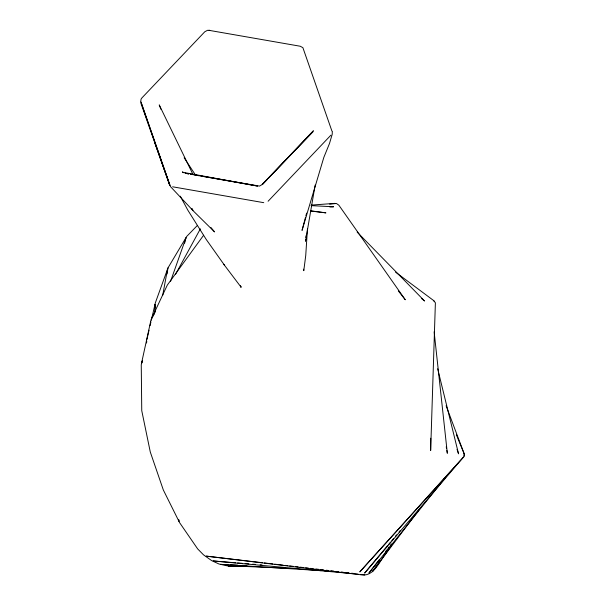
<?xml version="1.0" encoding="UTF-8"?>
<svg xmlns="http://www.w3.org/2000/svg" width="605" height="605" viewBox="0 0 605 605"><rect width="100%" height="100%" fill="white"/><g stroke="black" fill="none" stroke-linecap="round" stroke-linejoin="round"><path stroke-width="0.91" d="M430.707 438.224L430.662 450.453L435.388 302.772L433.392 300.367L395.602 272.182M140.7 101.905L141.056 99.159L141.956 97.866L204.785 31.77L207.507 30.31L209.723 30.303M154.744 312.861L155.031 304.375L155.19 308.149M307.453 228.713L305.737 255.514L303.786 270.669L303.634 269.165M305.684 239.406L305.525 241.251L315.152 185.07M305.843 237.553L306.001 235.7M167.033 274.012L168.008 267.864L186.763 236.374L197.23 225.612M146.576 342.99L146.758 341.152M387.563 545.687L364.641 573.071L463.233 457.327L359.778 571.914L463.15 457.561C465.101 457.017 463.559 450.982 464.292 454.582M162.715 295.248L167.487 269.323M464.012 456.246L464.3 454.847M146.939 339.307L149.034 330.201M150.085 325.641L150.925 322.004M151.348 320.181L155.334 302.871L168.008 267.864M184.601 243.218L186.015 237.75L170.549 281.355M305.404 217.656L302.039 230.392L323.834 157.391L329.475 143.551L332.228 134.227L332.289 131.338M305.888 215.841L306.614 213.111M142.47 360.565L141.252 364.739L141.751 410.659L150.297 452.048L163.312 489.944L179.602 522.659L197.669 548.909L203.499 554.838L211.591 560.57L219.002 564.011L226.383 565.69L285.484 568.14M142.296 361.518L141.525 363.234L151.023 319.758L167.305 285.099L203.62 235.239M155.152 311.673L151.537 318.306L154.124 314.366M175.503 274.398L200.361 228.841M313.473 130.567L268.703 177.862M384.81 554.8C378.639 562.884 373.232 577.435 360.376 574.705L206.229 556.124L262.51 562.741M385.899 553.273L390.8 546.383M380.568 560.245L372.347 571.733L419.257 509.418M383.857 555.647L386.595 551.82M379.335 559.595L368.967 572.988L446.49 476.127M385.672 551.405L386.822 549.915M387.971 548.425L389.128 546.935M390.278 545.445L391.427 543.963M388.765 544.243L390.58 542.08M391.783 540.643L393.598 538.48M395.405 536.317L396.608 534.873M399.028 531.992L400.23 530.555M268.091 201.253L330.92 135.157M267.418 179.216L262.252 184.631L266.813 179.867M268.121 178.513L313.072 131.58L261.92 184.676L259.53 186.09L194.303 174.86M329.657 204.165L336.44 203.492L338.868 205.208L405.289 299.77L398.302 290.892M311.356 205.087L334.815 203.378M329.823 206.963L333.597 206.789L311.038 205.624M244.261 566.363L227.972 565.985L243.936 566.167M292.086 568.39L294.915 568.496M228.115 564.699L220.583 564.352L321.179 570.659M229.998 564.79L237.538 565.138M242.242 565.357L246.953 565.577M324 570.833L327.766 571.067M333.408 571.423L335.283 571.543M235.708 562.794L213.157 560.956L358.205 574.153M237.584 562.945L242.287 563.331M245.101 563.558L248.859 563.868M252.618 564.178L255.439 564.404M260.135 564.79L262.018 564.941M361.011 574.41L364.755 574.75L361.941 574.417M264.385 562.96L272.825 563.951M274.7 564.17L283.148 565.161M285.023 565.38L287.836 565.713M289.712 565.932L293.463 566.378M295.338 566.598L298.152 566.923M300.027 567.15L303.778 567.588M305.654 567.808L308.474 568.14M310.35 568.36L313.163 568.692M315.976 569.018L318.79 569.35M320.665 569.57L323.478 569.902M326.292 570.235L328.167 570.455M330.98 570.78L333.801 571.112M336.614 571.445L338.49 571.664M341.303 571.997L343.179 572.217M346.93 572.655L348.805 572.875M351.618 573.207L353.494 573.427M311.053 211.077L325.929 212.862L310.955 210.85M209.133 30.356L300.239 46.237L302.886 47.666L331.895 130.982M172.629 186.794L263.742 202.675M188.775 173.885L185.085 173.242L188.805 173.9M190.62 174.21L192.458 174.535M190.666 174.225L199.022 175.707M200.883 176.032L257.564 186.068L182.536 172.236L183.572 172.727L182.453 171.805M434.67 301.547L433.392 300.367M421.632 298.613L424.559 300.995L357.169 232.116M210.971 227.533L214.556 231.912L193.872 211.508L170.512 186.635L140.98 102.048L169.778 185.304L154.706 142.576L155.621 144.209M180.305 196.186L187.807 210.132L206.245 239.489L224.637 265.436M223.767 264.294L241.1 287.209L240.457 285.832L240.919 287.118M191.838 208.763L192.904 210.313L191.989 208.68M184.132 157.792L195.513 175.072M192.957 174.421L159.221 104.892L160.892 109.225M456.382 434.791L457.463 437.407M457.554 437.733L464.012 453.357L446.097 405.751M140.95 103.402L169.778 185.304M457.04 449.356L458.537 453.833L437.657 368.755M178.551 519.438L178.997 521.268L178.664 519.408M446.24 446.777L446.55 448.63M446.868 450.491L447.337 453.281L434.125 331.782"/></g></svg>
